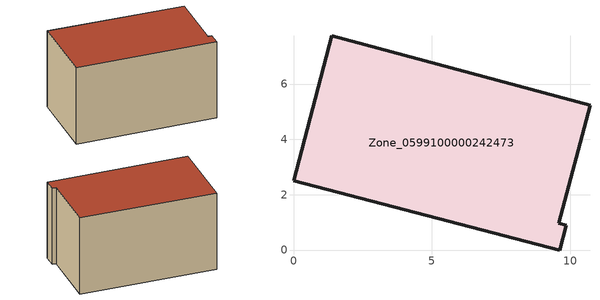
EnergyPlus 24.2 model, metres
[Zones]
Zone_0599100000242473
 floor ground (C_G): 0,2.51 1.38,7.74 10.72,5.24 9.59,0.96 9.86,0.89 9.62,0 z0
 wall outside (C_F): 1.38,7.74 0,2.51 9.62,0 9.86,0.89 9.59,0.96 10.72,5.24 1.38,7.74 z0:5.74
 roof outside (C_R): 0,2.51 9.62,0 9.86,0.89 9.59,0.96 10.72,5.24 1.38,7.74 z5.74
[BUILDING]
Pand.0599100000242473: North Axis=0; Terrain=City; Loads Convergence Tolerance Value=0.04; Temperature Convergence Tolerance Value=0.4; Solar Distribution=FullExterior; Maximum Number of Warmup Days=25; Minimum Number of Warmup Days=1
[Site:Location]
Rotterdam.The.Hague.AP_ZH_NLD Design_Conditions: Latitude=51.96; Longitude=4.45; Time Zone=1; Elevation=-4.5
[SITE:GROUNDTEMPERATURE:BUILDINGSURFACE]
18, 18, 18, 18, 18, 18, 18, 18, 18, 18, 18, 18
[MATERIAL] Thermal Absorptance=0.9; Solar Absorptance=0.7; Visible Absorptance=0.7
Name | Roughness | Thickness | Conductivity | Density | Specific Heat
G.TI.1946 | MediumSmooth | 0.15 | 1 | 540 | 1210
F.TI.1946 | Rough | 0.3 | 0.857143 | 1920 | 840
R.TI.1946 | MediumRough | 0.2 | 0.1 | 1500 | 1000
[CONSTRUCTION]
C_G: G.TI.1946
C_F: F.TI.1946
C_R: R.TI.1946
[ZONE]
Zone_0599100000242473: Type=1; Multiplier=1; Ceiling Height=Autocalculate; Volume=Autocalculate; Floor Area=autocalculate; Part of Total Floor Area=Yes
[ZONEINFILTRATION:DESIGNFLOWRATE]
Infil_Zone_0599100000242473: Zone or ZoneList or Space or SpaceList=Zone_0599100000242473; Schedule=AlwaysOn; Design Flow Rate Calculation Method=Flow/Area; Flow Rate per Floor Area=0.003; Constant Term Coefficient=1; Temperature Term Coefficient=0; Velocity Term Coefficient=0; Velocity Squared Term Coefficient=0
[HVACTEMPLATE:ZONE:IDEALLOADSAIRSYSTEM]
Zone_0599100000242473: Maximum Heating Supply Air Temperature=50; Minimum Cooling Supply Air Temperature=13; Maximum Heating Supply Air Humidity Ratio=0.0156; Minimum Cooling Supply Air Humidity Ratio=0.0077; Heating Limit=NoLimit; Cooling Limit=NoLimit; Dehumidification Control Type=ConstantSensibleHeatRatio; Cooling Sensible Heat Ratio=0.7; Dehumidification Setpoint=60; Humidification Control Type=None; Humidification Setpoint=30; Outdoor Air Method=None; Outdoor Air Flow Rate per Person=0.00944; Outdoor Air Flow Rate per Zone Floor Area=0; Outdoor Air Flow Rate per Zone=0; Demand Controlled Ventilation Type=None; Outdoor Air Economizer Type=NoEconomizer; Heat Recovery Type=None; Sensible Heat Recovery Effectiveness=0.7; Latent Heat Recovery Effectiveness=0.65
[ZONECONTROL:THERMOSTAT]
ThermostatControl_Zone_0599100000242473: Zone or ZoneList=Zone_0599100000242473; Control Type Schedule=DualSetpointControlType; Control 1=Thermostat_Zone_0599100000242473; Temperature Difference Between Cutout And Setpoint=0
[THERMOSTATSETPOINT:DUALSETPOINT]
Thermostat_Zone_0599100000242473: Heating Setpoint Temperature Schedule=HeatingSetpoint_Zone_0599100000242473; Cooling Setpoint Temperature Schedule=CoolingSetpoint_Zone_0599100000242473
[SCHEDULE:COMPACT]
HeatingSetpoint_Zone_0599100000242473: Through: 12/31, For: AllDays, Until: 24:00, 21
CoolingSetpoint_Zone_0599100000242473: Through: 12/31, For: AllDays, Until: 24:00, 24
DualSetpointControlType: Through: 12/31, For: AllDays, Until: 24:00, 4
AlwaysOn: Through: 12/31, For: AllDays, Until: 24:00, 1
